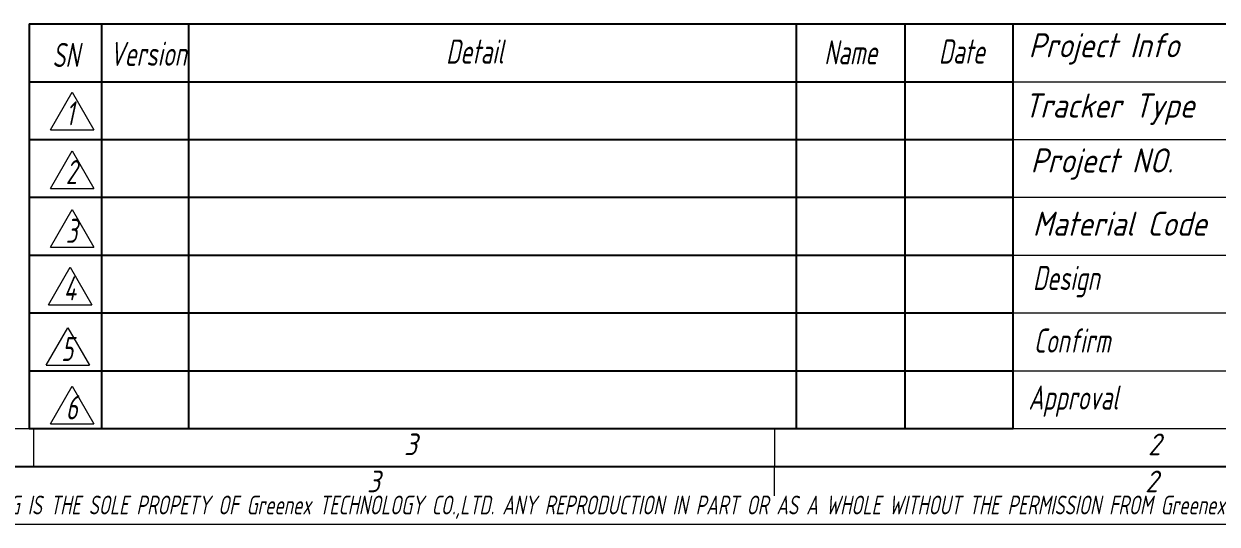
# Model space of a CAD drawing. Header units: millimetres. Extents: x -962 to 79815, y -55582 to 115780.
# Drawn here: x 19473 to 51191, y 57121 to 70434 of the extents above; entities that cross this region are included whole.
import ezdxf

# ---------------------------------------------------------------- set-up
doc = ezdxf.new("R2010")
doc.units = ezdxf.units.MM
doc.layers.add('01 Heavy line', color=7, linetype='Continuous', lineweight=18)
doc.styles.add('GB', font='gbeitc.shx', dxfattribs={"width": 0.8, "bigfont": 'gbcbig.shx'})

# ---------------------------------------------------------------- blocks, each defined once
blk = doc.blocks.new('00-Greenex-京立蔚蓝英文图框')
for p, q in [((102, -227.78), (410, -227.78)), ((102, -227.78), (102, -283.78)), ((238, -283.78), (238, -227.78)), ((102, -283.78), (238, -283.78))]:
    blk.add_line(p, q)
at = {"layer": '01 Heavy line', "color": 4, "lineweight": 25}
for p, q in [((-5, 8), (415, 8)), ((112, -227.78), (112, -283.78)), ((124, -227.78), (124, -283.78)), ((208, -227.78), (208, -283.78)), ((223, -227.78), (223, -283.78)), ((102, -235.78), (238, -235.78)), ((102, -243.78), (238, -243.78)), ((102, -251.78), (238, -251.78)), ((102, -259.78), (238, -259.78)), ((102, -267.78), (238, -267.78)), ((102, -275.78), (238, -275.78))]:
    blk.add_line(p, q, dxfattribs=at)
at = {"layer": '01 Heavy line', "color": 4}
for p, q in [((205, 3.94), (205, 8)), ((238, -235.78), (318, -235.78)), ((104.93, -242.42), (107.93, -237.23)), ((107.93, -237.23), (110.93, -242.42)), ((104.93, -242.42), (110.93, -242.42)), ((238, -243.78), (318, -243.78)), ((104.93, -250.55), (107.93, -245.36)), ((107.93, -245.36), (110.93, -250.55)), ((104.93, -250.55), (110.93, -250.55)), ((238, -251.78), (346, -251.78)), ((104.93, -258.68), (107.93, -253.48)), ((107.93, -253.48), (110.93, -258.68)), ((104.93, -258.68), (110.93, -258.68)), ((238, -259.78), (410, -259.78)), ((104.64, -266.64), (107.64, -261.45)), ((107.64, -261.45), (110.64, -266.64)), ((104.64, -266.64), (110.64, -266.64)), ((238, -267.78), (410, -267.78)), ((104.31, -275.02), (107.31, -269.82)), ((107.31, -269.82), (110.31, -275.02)), ((104.31, -275.02), (110.31, -275.02)), ((238, -275.78), (292, -275.78)), ((104.93, -283.11), (107.93, -277.91)), ((107.93, -277.91), (110.93, -283.11)), ((104.93, -283.11), (110.93, -283.11)), ((102.56, -283.88), (102.56, -289)), ((205, -283.78), (205, -289)), ((-5, -289), (415, -289))]:
    blk.add_line(p, q, dxfattribs=at)
at = {"layer": '01 Heavy line', "color": 7, "lineweight": 18}
for p, q in [((0, 0), (410, 0)), ((0, -283.78), (410, -283.78))]:
    blk.add_line(p, q, dxfattribs=at)
at = {"layer": '01 Heavy line', "color": 4, "style": 'GB'}
for s, height, p in [('3', 3, (148.66, 4.41)), ('2', 3, (256.22, 4.41)), ('Project Info', 3.3333, (240.12, -232.41)), ('Tracker Type', 3.3333, (239.48, -240.75)), ('Project NO.', 3.3333, (240.39, -248.35)), ('Material Code', 3.3333, (240.69, -257.1)), ('3', 3, (153.78, -287.46)), ('2', 3, (256.61, -287.46))]:
    blk.add_text(s, height=height, dxfattribs=at).set_placement(p)
at = {"layer": '01 Heavy line', "color": 4, "style": 'GB', "width": 0.8}
for s, height, p in [('SN', 3.333, (105.18, -233.75)), ('Version', 3.333, (113.12, -233.59)), ('Detail', 3.333, (159.6, -233.28)), ('Name', 3.333, (211.86, -233.39)), ('Date', 3.333, (227.7, -233.27)), ('1', 3.33, (107.04, -241.82)), ('2', 3.33, (107.04, -249.95)), ('3', 3.33, (107.04, -258.08)), ('Design', 3.333, (240.71, -264.61)), ('4', 3.33, (106.75, -266.04)), ('Confirm', 3.333, (240.83, -273.27)), ('5', 3.33, (106.41, -274.42)), ('Approval', 3.333, (240.09, -281.15)), ('6', 3.33, (107.04, -282.51))]:
    blk.add_text(s, height=height, dxfattribs=at).set_placement(p)
at = {"layer": '01 Heavy line', "color": 4, "insert": (7.56, 3.95), "char_height": 2.6, "attachment_point": 1, "style": 'GB'}
blk.add_mtext('PROPRIETARY AND CONFIDENTIAL: THE INFORMATION CONTAINED IN THIS DRAWING IS THE SOLE PROPETY OF Greenex TECHNOLOGY CO.,LTD. ANY REPRODUCTION IN PART OR AS A WHOLE WITHOUT THE PERMISSION FROM Greenex IS PROHIBITED.', dxfattribs=at)

msp = doc.modelspace()

# ---------------------------------------------------------------- block references
at = {"xscale": 192.3257142857143, "yscale": 192.3257142857143, "zscale": 192.3257142857143}
for p in [(0, 114241.5), (0, 57120.7)]:
    msp.add_blockref('00-Greenex-京立蔚蓝英文图框', p, dxfattribs=at)

doc.saveas('drawing.dxf')
